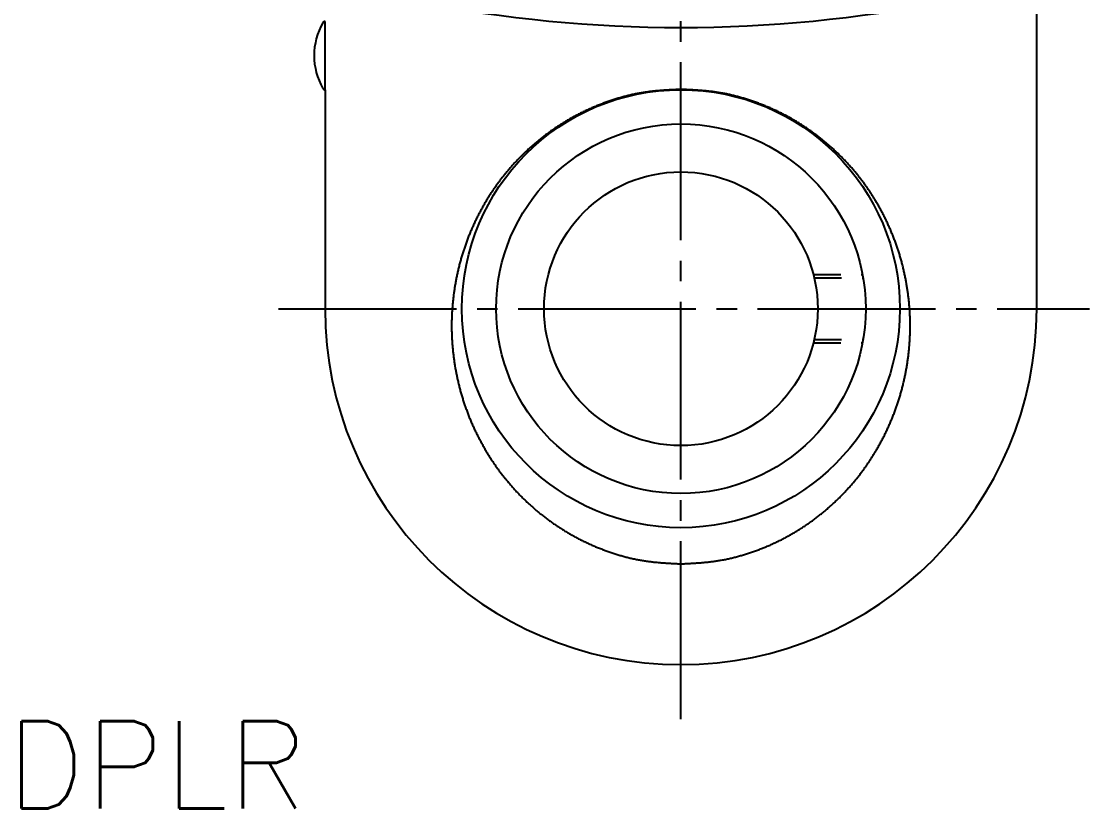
# Model space of a CAD drawing. Extents: x 79 to 365, y 158 to 362.
# Drawn here: x 79.3 to 157.4, y 271.7 to 329.2 of the extents above; entities that cross this region are included whole.
import ezdxf

# ---------------------------------------------------------------- set-up
doc = ezdxf.new("R2010")
doc.units = 0
doc.linetypes.add('CENTER', pattern=[17.5, 13, -1.5, 1.5, -1.5])
doc.linetypes.add('DASHED', pattern=[3.5, 2, -1.5])
doc.layers.get('0').update_dxf_attribs({"linetype": 'CONTINUOUS'})
doc.layers.add('CENTER', color=1, linetype='CENTER')
doc.styles.get("Standard").update_dxf_attribs({"font": 'txt.shx', "bigfont": '@extfont2.shx'})

# ---------------------------------------------------------------- blocks, each defined once
blk = doc.blocks.new('*U2')
at = {"color": 7, "linetype": 'CONTINUOUS'}
blk.add_text('DPLR', height=6.4, dxfattribs=at).set_placement((78.245, 271.717))

msp = doc.modelspace()

# ---------------------------------------------------------------- linework, layer by layer
at = {"color": 7, "linetype": 'CONTINUOUS'}
for p, q in [((153.531, 308.244), (153.531, 352.244)), ((101.531, 324.244), (101.531, 308.244))]:
    msp.add_line(p, q, dxfattribs=at)
at = {"linetype": 'CONTINUOUS'}
msp.add_line((101.545, 324.244), (101.545, 329.244), dxfattribs=at)
at = {"color": 3, "linetype": 'DASHED'}
for p, q in [((137.214, 310.744), (140.798, 310.744)), ((137.275, 310.494), (140.842, 310.494)), ((137.275, 305.994), (140.842, 305.994)), ((137.214, 305.744), (140.798, 305.744))]:
    msp.add_line(p, q, dxfattribs=at)
at = {"color": 7}
for points in [[(127.531, 324.275, 0), (127.455, 324.271, 0), (127.379, 324.267, 0), (127.303, 324.263, 0), (127.226, 324.26, 0), (127.15, 324.256, 0), (127.074, 324.252, 0), (126.998, 324.248, 0), (126.922, 324.244, 0), (126.846, 324.24, 0), (126.77, 324.236, 0), (126.694, 324.231, 0), (126.618, 324.227, 0), (126.542, 324.222, 0), (126.466, 324.217, 0), (126.39, 324.212, 0), (126.314, 324.207, 0), (126.238, 324.201, 0), (126.162, 324.196, 0), (126.086, 324.19, 0), (126.01, 324.184, 0), (125.934, 324.178, 0), (125.858, 324.171, 0), (125.783, 324.164, 0), (125.707, 324.157, 0), (125.631, 324.15, 0), (125.556, 324.142, 0), (125.48, 324.134, 0), (125.404, 324.125, 0), (125.329, 324.117, 0), (125.254, 324.107, 0), (125.178, 324.098, 0), (125.103, 324.088, 0), (125.028, 324.078, 0), (124.952, 324.067, 0), (124.877, 324.056, 0), (124.802, 324.044, 0), (124.727, 324.032, 0), (124.652, 324.02, 0), (124.577, 324.007, 0), (124.502, 323.994, 0), (124.427, 323.98, 0), (124.353, 323.966, 0), (124.278, 323.951, 0), (124.203, 323.936, 0), (124.129, 323.921, 0), (124.054, 323.905, 0), (123.98, 323.888, 0), (123.906, 323.872, 0), (123.831, 323.855, 0), (123.757, 323.837, 0), (123.683, 323.819, 0), (123.609, 323.801, 0), (123.535, 323.782, 0), (123.462, 323.763, 0), (123.388, 323.744, 0), (123.314, 323.724, 0), (123.241, 323.704, 0), (123.167, 323.684, 0), (123.094, 323.663, 0), (123.021, 323.641, 0), (122.948, 323.62, 0), (122.875, 323.598, 0), (122.802, 323.576, 0), (122.729, 323.553, 0), (122.656, 323.53, 0), (122.583, 323.507, 0), (122.511, 323.483, 0), (122.438, 323.459, 0), (122.366, 323.435, 0), (122.294, 323.41, 0), (122.222, 323.385, 0), (122.15, 323.36, 0), (122.078, 323.335, 0), (122.006, 323.309, 0), (121.935, 323.283, 0), (121.863, 323.256, 0), (121.792, 323.229, 0), (121.721, 323.202, 0), (121.65, 323.175, 0), (121.579, 323.147, 0), (121.508, 323.119, 0), (121.437, 323.091, 0), (121.366, 323.062, 0), (121.296, 323.033, 0), (121.226, 323.004, 0), (121.155, 322.974, 0), (121.085, 322.944, 0), (121.015, 322.914, 0), (120.946, 322.884, 0), (120.876, 322.853, 0), (120.806, 322.822, 0), (120.737, 322.79, 0), (120.668, 322.759, 0), (120.599, 322.727, 0), (120.53, 322.694, 0), (120.461, 322.662, 0), (120.393, 322.629, 0), (120.324, 322.595, 0), (120.256, 322.562, 0), (120.188, 322.528, 0), (120.12, 322.493, 0), (120.052, 322.459, 0), (119.984, 322.424, 0), (119.917, 322.389, 0), (119.849, 322.353, 0), (119.782, 322.317, 0), (119.715, 322.281, 0), (119.648, 322.245, 0), (119.582, 322.208, 0), (119.515, 322.171, 0), (119.449, 322.134, 0), (119.383, 322.096, 0), (119.317, 322.058, 0), (119.251, 322.02, 0), (119.185, 321.981, 0), (119.12, 321.942, 0), (119.055, 321.903, 0), (118.989, 321.863, 0), (118.925, 321.824, 0), (118.86, 321.783, 0), (118.795, 321.743, 0), (118.731, 321.702, 0), (118.667, 321.661, 0), (118.603, 321.62, 0), (118.539, 321.578, 0), (118.475, 321.536, 0), (118.412, 321.494, 0), (118.349, 321.452, 0), (118.286, 321.409, 0), (118.223, 321.366, 0), (118.16, 321.322, 0), (118.098, 321.279, 0), (118.036, 321.235, 0), (117.974, 321.191, 0), (117.912, 321.146, 0), (117.85, 321.101, 0), (117.789, 321.056, 0), (117.727, 321.011, 0), (117.666, 320.965, 0), (117.606, 320.919, 0), (117.545, 320.873, 0), (117.485, 320.827, 0), (117.424, 320.78, 0), (117.364, 320.733, 0), (117.305, 320.686, 0), (117.245, 320.638, 0), (117.186, 320.591, 0), (117.127, 320.543, 0), (117.068, 320.494, 0), (117.009, 320.446, 0), (116.951, 320.397, 0), (116.893, 320.348, 0), (116.835, 320.298, 0), (116.777, 320.249, 0), (116.719, 320.199, 0), (116.662, 320.149, 0), (116.605, 320.098, 0), (116.548, 320.048, 0), (116.491, 319.997, 0), (116.435, 319.945, 0), (116.379, 319.894, 0), (116.323, 319.842, 0), (116.267, 319.79, 0), (116.211, 319.738, 0), (116.156, 319.686, 0), (116.101, 319.633, 0), (116.046, 319.58, 0), (115.992, 319.527, 0), (115.938, 319.474, 0), (115.884, 319.42, 0), (115.83, 319.366, 0), (115.776, 319.312, 0), (115.723, 319.258, 0), (115.67, 319.203, 0), (115.617, 319.148, 0), (115.564, 319.093, 0), (115.512, 319.038, 0), (115.46, 318.982, 0), (115.408, 318.926, 0), (115.356, 318.87, 0), (115.305, 318.814, 0), (115.254, 318.758, 0), (115.203, 318.701, 0), (115.152, 318.644, 0), (115.102, 318.587, 0), (115.052, 318.53, 0), (115.002, 318.472, 0), (114.953, 318.414, 0), (114.903, 318.356, 0), (114.854, 318.298, 0), (114.806, 318.239, 0), (114.757, 318.181, 0), (114.709, 318.122, 0), (114.661, 318.063, 0), (114.613, 318.003, 0), (114.566, 317.944, 0), (114.518, 317.884, 0), (114.471, 317.824, 0), (114.425, 317.764, 0), (114.378, 317.703, 0), (114.332, 317.643, 0), (114.286, 317.582, 0), (114.241, 317.521, 0), (114.195, 317.46, 0), (114.15, 317.398, 0), (114.105, 317.337, 0), (114.061, 317.275, 0), (114.017, 317.213, 0), (113.973, 317.151, 0), (113.929, 317.088, 0), (113.886, 317.026, 0), (113.842, 316.963, 0), (113.8, 316.9, 0), (113.757, 316.837, 0), (113.715, 316.774, 0), (113.673, 316.71, 0), (113.631, 316.646, 0), (113.589, 316.582, 0), (113.548, 316.518, 0), (113.507, 316.454, 0), (113.467, 316.39, 0), (113.426, 316.325, 0), (113.386, 316.26, 0), (113.346, 316.195, 0), (113.307, 316.13, 0), (113.268, 316.065, 0), (113.229, 315.999, 0), (113.19, 315.934, 0), (113.152, 315.868, 0), (113.114, 315.802, 0), (113.076, 315.736, 0), (113.039, 315.67, 0), (113.001, 315.603, 0), (112.965, 315.536, 0), (112.928, 315.47, 0), (112.892, 315.403, 0), (112.856, 315.336, 0), (112.82, 315.268, 0), (112.785, 315.201, 0), (112.749, 315.133, 0), (112.715, 315.066, 0), (112.68, 314.998, 0), (112.646, 314.93, 0), (112.612, 314.861, 0), (112.578, 314.793, 0), (112.545, 314.725, 0), (112.512, 314.656, 0), (112.479, 314.587, 0), (112.447, 314.518, 0), (112.414, 314.449, 0), (112.383, 314.38, 0), (112.351, 314.311, 0), (112.32, 314.241, 0), (112.289, 314.172, 0), (112.258, 314.102, 0), (112.228, 314.032, 0), (112.198, 313.962, 0), (112.168, 313.892, 0), (112.139, 313.822, 0), (112.11, 313.751, 0), (112.081, 313.681, 0), (112.052, 313.61, 0), (112.024, 313.54, 0), (111.996, 313.469, 0), (111.969, 313.398, 0), (111.941, 313.327, 0), (111.914, 313.255, 0), (111.888, 313.184, 0), (111.861, 313.113, 0), (111.835, 313.041, 0), (111.809, 312.969, 0), (111.784, 312.898, 0), (111.759, 312.826, 0), (111.734, 312.754, 0), (111.71, 312.682, 0), (111.685, 312.609, 0), (111.662, 312.537, 0), (111.638, 312.465, 0), (111.615, 312.392, 0), (111.592, 312.319, 0), (111.569, 312.247, 0), (111.547, 312.174, 0), (111.525, 312.101, 0), (111.503, 312.028, 0), (111.482, 311.955, 0), (111.461, 311.882, 0), (111.44, 311.808, 0), (111.42, 311.735, 0), (111.399, 311.661, 0), (111.38, 311.588, 0), (111.36, 311.514, 0), (111.341, 311.441, 0), (111.322, 311.367, 0), (111.304, 311.293, 0), (111.285, 311.219, 0), (111.268, 311.145, 0), (111.25, 311.071, 0), (111.233, 310.997, 0), (111.216, 310.922, 0), (111.199, 310.848, 0), (111.183, 310.774, 0), (111.167, 310.699, 0), (111.151, 310.625, 0), (111.136, 310.55, 0), (111.121, 310.475, 0), (111.106, 310.401, 0), (111.092, 310.326, 0), (111.078, 310.251, 0), (111.064, 310.176, 0), (111.051, 310.101, 0), (111.037, 310.026, 0), (111.025, 309.951, 0), (111.012, 309.876, 0), (111, 309.801, 0), (110.988, 309.725, 0), (110.977, 309.65, 0), (110.966, 309.575, 0), (110.955, 309.499, 0), (110.944, 309.424, 0), (110.934, 309.348, 0), (110.924, 309.273, 0), (110.915, 309.197, 0), (110.905, 309.122, 0), (110.896, 309.046, 0), (110.888, 308.97, 0), (110.88, 308.895, 0), (110.872, 308.819, 0), (110.864, 308.743, 0), (110.857, 308.667, 0), (110.85, 308.592, 0), (110.843, 308.516, 0), (110.837, 308.44, 0), (110.831, 308.364, 0), (110.825, 308.288, 0), (110.82, 308.212, 0), (110.815, 308.136, 0), (110.81, 308.06, 0), (110.806, 307.984, 0), (110.801, 307.908, 0), (110.798, 307.832, 0), (110.794, 307.756, 0), (110.791, 307.68, 0), (110.788, 307.603, 0), (110.786, 307.527, 0), (110.784, 307.451, 0), (110.782, 307.375, 0), (110.781, 307.299, 0), (110.779, 307.223, 0), (110.779, 307.147, 0), (110.778, 307.07, 0), (110.778, 306.994, 0), (110.778, 306.918, 0), (110.779, 306.842, 0), (110.779, 306.766, 0), (110.78, 306.69, 0), (110.782, 306.614, 0), (110.784, 306.537, 0), (110.786, 306.461, 0), (110.788, 306.385, 0), (110.791, 306.309, 0), (110.794, 306.233, 0), (110.797, 306.157, 0), (110.801, 306.081, 0), (110.805, 306.005, 0), (110.809, 305.929, 0), (110.814, 305.853, 0), (110.819, 305.777, 0), (110.824, 305.701, 0), (110.83, 305.625, 0), (110.836, 305.549, 0), (110.842, 305.473, 0), (110.849, 305.397, 0), (110.856, 305.321, 0), (110.863, 305.245, 0), (110.871, 305.17, 0), (110.879, 305.094, 0), (110.887, 305.018, 0), (110.895, 304.942, 0), (110.904, 304.867, 0), (110.913, 304.791, 0), (110.923, 304.716, 0), (110.933, 304.64, 0), (110.943, 304.565, 0), (110.953, 304.489, 0), (110.964, 304.414, 0), (110.975, 304.338, 0), (110.987, 304.263, 0), (110.998, 304.188, 0), (111.01, 304.113, 0), (111.023, 304.037, 0), (111.036, 303.962, 0), (111.049, 303.887, 0), (111.062, 303.812, 0), (111.076, 303.737, 0), (111.09, 303.662, 0), (111.104, 303.588, 0), (111.118, 303.513, 0), (111.133, 303.438, 0), (111.149, 303.364, 0), (111.164, 303.289, 0), (111.18, 303.215, 0), (111.196, 303.14, 0), (111.213, 303.066, 0), (111.23, 302.992, 0), (111.247, 302.917, 0), (111.264, 302.843, 0), (111.282, 302.769, 0), (111.3, 302.695, 0), (111.319, 302.621, 0), (111.337, 302.547, 0), (111.356, 302.474, 0), (111.376, 302.4, 0), (111.395, 302.326, 0), (111.415, 302.253, 0), (111.436, 302.18, 0), (111.456, 302.106, 0), (111.477, 302.033, 0), (111.498, 301.96, 0), (111.52, 301.887, 0), (111.542, 301.814, 0), (111.564, 301.741, 0), (111.587, 301.668, 0), (111.609, 301.595, 0), (111.632, 301.523, 0), (111.656, 301.45, 0), (111.68, 301.378, 0), (111.704, 301.306, 0), (111.728, 301.234, 0), (111.753, 301.162, 0), (111.778, 301.09, 0), (111.803, 301.018, 0), (111.828, 300.946, 0), (111.854, 300.874, 0), (111.88, 300.803, 0), (111.907, 300.731, 0), (111.934, 300.66, 0), (111.961, 300.589, 0), (111.988, 300.518, 0), (112.016, 300.447, 0), (112.044, 300.376, 0), (112.072, 300.305, 0), (112.101, 300.235, 0), (112.13, 300.164, 0), (112.159, 300.094, 0), (112.188, 300.024, 0), (112.218, 299.954, 0), (112.248, 299.884, 0), (112.279, 299.814, 0), (112.31, 299.744, 0), (112.341, 299.675, 0), (112.372, 299.605, 0), (112.404, 299.536, 0), (112.435, 299.467, 0), (112.468, 299.398, 0), (112.5, 299.329, 0), (112.533, 299.26, 0), (112.566, 299.192, 0), (112.6, 299.123, 0), (112.633, 299.055, 0), (112.667, 298.987, 0), (112.701, 298.919, 0), (112.736, 298.851, 0), (112.771, 298.783, 0), (112.806, 298.716, 0), (112.842, 298.648, 0), (112.877, 298.581, 0), (112.913, 298.514, 0), (112.95, 298.447, 0), (112.986, 298.38, 0), (113.023, 298.313, 0), (113.06, 298.247, 0), (113.098, 298.181, 0), (113.136, 298.114, 0), (113.174, 298.048, 0), (113.212, 297.983, 0), (113.251, 297.917, 0), (113.289, 297.851, 0), (113.329, 297.786, 0), (113.368, 297.721, 0), (113.408, 297.656, 0), (113.448, 297.591, 0), (113.488, 297.527, 0), (113.529, 297.462, 0), (113.57, 297.398, 0), (113.611, 297.334, 0), (113.652, 297.27, 0), (113.694, 297.206, 0), (113.736, 297.143, 0), (113.778, 297.079, 0), (113.821, 297.016, 0), (113.864, 296.953, 0), (113.907, 296.89, 0), (113.95, 296.828, 0), (113.994, 296.765, 0), (114.038, 296.703, 0), (114.082, 296.641, 0), (114.126, 296.579, 0), (114.171, 296.517, 0), (114.216, 296.456, 0), (114.261, 296.395, 0), (114.307, 296.334, 0), (114.352, 296.273, 0), (114.398, 296.212, 0), (114.445, 296.152, 0), (114.491, 296.091, 0), (114.538, 296.031, 0), (114.585, 295.971, 0), (114.633, 295.912, 0), (114.68, 295.852, 0), (114.728, 295.793, 0), (114.776, 295.734, 0), (114.825, 295.675, 0), (114.874, 295.617, 0), (114.922, 295.558, 0), (114.972, 295.5, 0), (115.021, 295.442, 0), (115.071, 295.385, 0), (115.121, 295.327, 0), (115.171, 295.27, 0), (115.221, 295.213, 0), (115.272, 295.156, 0), (115.323, 295.099, 0), (115.374, 295.043, 0), (115.426, 294.987, 0), (115.477, 294.931, 0), (115.529, 294.875, 0), (115.582, 294.82, 0), (115.634, 294.765, 0), (115.687, 294.71, 0), (115.74, 294.655, 0), (115.793, 294.6, 0), (115.846, 294.546, 0), (115.9, 294.492, 0), (115.954, 294.438, 0), (116.008, 294.385, 0), (116.062, 294.331, 0), (116.117, 294.278, 0), (116.172, 294.225, 0), (116.227, 294.173, 0), (116.282, 294.121, 0), (116.338, 294.068, 0), (116.394, 294.017, 0), (116.45, 293.965, 0), (116.506, 293.914, 0), (116.563, 293.863, 0), (116.619, 293.812, 0), (116.676, 293.761, 0), (116.733, 293.711, 0), (116.791, 293.661, 0), (116.848, 293.611, 0), (116.906, 293.561, 0), (116.964, 293.512, 0), (117.022, 293.463, 0), (117.081, 293.414, 0), (117.14, 293.366, 0), (117.199, 293.317, 0), (117.258, 293.269, 0), (117.317, 293.222, 0), (117.377, 293.174, 0), (117.437, 293.127, 0), (117.497, 293.08, 0), (117.557, 293.033, 0), (117.617, 292.987, 0), (117.678, 292.941, 0), (117.739, 292.895, 0), (117.8, 292.85, 0), (117.861, 292.804, 0), (117.922, 292.759, 0), (117.984, 292.715, 0), (118.046, 292.67, 0), (118.108, 292.626, 0), (118.17, 292.582, 0), (118.233, 292.538, 0), (118.296, 292.495, 0), (118.358, 292.452, 0), (118.421, 292.409, 0), (118.485, 292.367, 0), (118.548, 292.325, 0), (118.612, 292.283, 0), (118.676, 292.241, 0), (118.74, 292.2, 0), (118.804, 292.159, 0), (118.868, 292.118, 0), (118.933, 292.078, 0), (118.998, 292.038, 0), (119.062, 291.998, 0), (119.128, 291.959, 0), (119.193, 291.919, 0), (119.258, 291.881, 0), (119.324, 291.842, 0), (119.39, 291.804, 0), (119.456, 291.766, 0), (119.522, 291.728, 0), (119.588, 291.691, 0), (119.655, 291.654, 0), (119.722, 291.617, 0), (119.788, 291.581, 0), (119.856, 291.544, 0), (119.923, 291.509, 0), (119.99, 291.473, 0), (120.058, 291.438, 0), (120.125, 291.403, 0), (120.193, 291.369, 0), (120.261, 291.335, 0), (120.329, 291.301, 0), (120.398, 291.267, 0), (120.466, 291.234, 0), (120.535, 291.201, 0), (120.604, 291.168, 0), (120.672, 291.136, 0), (120.742, 291.104, 0), (120.811, 291.072, 0), (120.88, 291.041, 0), (120.95, 291.01, 0), (121.019, 290.979, 0), (121.089, 290.949, 0), (121.159, 290.919, 0), (121.229, 290.889, 0), (121.299, 290.859, 0), (121.37, 290.83, 0), (121.44, 290.801, 0), (121.511, 290.773, 0), (121.582, 290.744, 0), (121.652, 290.716, 0), (121.724, 290.689, 0), (121.795, 290.662, 0), (121.866, 290.635, 0), (121.937, 290.608, 0), (122.009, 290.582, 0), (122.08, 290.555, 0), (122.152, 290.53, 0), (122.224, 290.504, 0), (122.296, 290.479, 0), (122.368, 290.454, 0), (122.44, 290.43, 0), (122.513, 290.406, 0), (122.585, 290.382, 0), (122.658, 290.358, 0), (122.73, 290.335, 0), (122.803, 290.312, 0), (122.876, 290.29, 0), (122.949, 290.268, 0), (123.022, 290.246, 0), (123.095, 290.224, 0), (123.169, 290.203, 0), (123.242, 290.183, 0), (123.315, 290.162, 0), (123.389, 290.142, 0), (123.463, 290.123, 0), (123.536, 290.103, 0), (123.61, 290.084, 0), (123.684, 290.066, 0), (123.758, 290.048, 0), (123.832, 290.03, 0), (123.906, 290.013, 0), (123.981, 289.996, 0), (124.055, 289.979, 0), (124.129, 289.963, 0), (124.204, 289.948, 0), (124.279, 289.932, 0), (124.353, 289.917, 0), (124.428, 289.903, 0), (124.503, 289.889, 0), (124.577, 289.875, 0), (124.652, 289.862, 0), (124.727, 289.85, 0), (124.802, 289.837, 0), (124.877, 289.826, 0), (124.953, 289.814, 0), (125.028, 289.803, 0), (125.103, 289.793, 0), (125.178, 289.783, 0), (125.254, 289.773, 0), (125.329, 289.764, 0), (125.405, 289.755, 0), (125.48, 289.746, 0), (125.556, 289.738, 0), (125.631, 289.73, 0), (125.707, 289.723, 0), (125.783, 289.716, 0), (125.858, 289.709, 0), (125.934, 289.702, 0), (126.01, 289.696, 0), (126.086, 289.689, 0), (126.162, 289.684, 0), (126.238, 289.678, 0), (126.314, 289.673, 0), (126.39, 289.667, 0), (126.466, 289.662, 0), (126.542, 289.657, 0), (126.618, 289.653, 0), (126.694, 289.648, 0), (126.77, 289.644, 0), (126.846, 289.64, 0), (126.922, 289.636, 0), (126.998, 289.632, 0), (127.074, 289.628, 0), (127.15, 289.624, 0), (127.226, 289.62, 0), (127.303, 289.616, 0), (127.379, 289.613, 0), (127.455, 289.609, 0), (127.531, 289.605, 0)], [(127.531, 289.605, 0), (127.607, 289.609, 0), (127.683, 289.613, 0), (127.76, 289.616, 0), (127.836, 289.62, 0), (127.912, 289.624, 0), (127.988, 289.628, 0), (128.064, 289.632, 0), (128.14, 289.636, 0), (128.216, 289.64, 0), (128.292, 289.644, 0), (128.369, 289.648, 0), (128.445, 289.653, 0), (128.521, 289.657, 0), (128.597, 289.662, 0), (128.673, 289.667, 0), (128.749, 289.673, 0), (128.825, 289.678, 0), (128.9, 289.684, 0), (128.976, 289.689, 0), (129.052, 289.696, 0), (129.128, 289.702, 0), (129.204, 289.709, 0), (129.279, 289.716, 0), (129.355, 289.723, 0), (129.431, 289.73, 0), (129.506, 289.738, 0), (129.582, 289.746, 0), (129.658, 289.755, 0), (129.733, 289.764, 0), (129.808, 289.773, 0), (129.884, 289.783, 0), (129.959, 289.793, 0), (130.034, 289.803, 0), (130.11, 289.814, 0), (130.185, 289.826, 0), (130.26, 289.837, 0), (130.335, 289.85, 0), (130.41, 289.862, 0), (130.485, 289.875, 0), (130.56, 289.889, 0), (130.634, 289.903, 0), (130.709, 289.917, 0), (130.784, 289.932, 0), (130.858, 289.948, 0), (130.933, 289.963, 0), (131.007, 289.979, 0), (131.081, 289.996, 0), (131.156, 290.013, 0), (131.23, 290.03, 0), (131.304, 290.048, 0), (131.378, 290.066, 0), (131.452, 290.084, 0), (131.526, 290.103, 0), (131.599, 290.123, 0), (131.673, 290.142, 0), (131.747, 290.162, 0), (131.82, 290.183, 0), (131.894, 290.203, 0), (131.967, 290.224, 0), (132.04, 290.246, 0), (132.113, 290.268, 0), (132.186, 290.29, 0), (132.259, 290.312, 0), (132.332, 290.335, 0), (132.404, 290.358, 0), (132.477, 290.382, 0), (132.549, 290.406, 0), (132.622, 290.43, 0), (132.694, 290.454, 0), (132.766, 290.479, 0), (132.838, 290.504, 0), (132.91, 290.53, 0), (132.982, 290.555, 0), (133.053, 290.582, 0), (133.125, 290.608, 0), (133.196, 290.635, 0), (133.268, 290.662, 0), (133.339, 290.689, 0), (133.41, 290.716, 0), (133.481, 290.744, 0), (133.551, 290.773, 0), (133.622, 290.801, 0), (133.692, 290.83, 0), (133.763, 290.859, 0), (133.833, 290.889, 0), (133.903, 290.919, 0), (133.973, 290.949, 0), (134.043, 290.979, 0), (134.113, 291.01, 0), (134.182, 291.041, 0), (134.251, 291.072, 0), (134.321, 291.104, 0), (134.39, 291.136, 0), (134.459, 291.168, 0), (134.527, 291.201, 0), (134.596, 291.234, 0), (134.665, 291.267, 0), (134.733, 291.301, 0), (134.801, 291.335, 0), (134.869, 291.369, 0), (134.937, 291.403, 0), (135.005, 291.438, 0), (135.072, 291.473, 0), (135.139, 291.509, 0), (135.207, 291.544, 0), (135.274, 291.581, 0), (135.341, 291.617, 0), (135.407, 291.654, 0), (135.474, 291.691, 0), (135.54, 291.728, 0), (135.606, 291.766, 0), (135.672, 291.804, 0), (135.738, 291.842, 0), (135.804, 291.881, 0), (135.869, 291.919, 0), (135.935, 291.959, 0), (136, 291.998, 0), (136.065, 292.038, 0), (136.129, 292.078, 0), (136.194, 292.118, 0), (136.258, 292.159, 0), (136.323, 292.2, 0), (136.387, 292.241, 0), (136.45, 292.283, 0), (136.514, 292.325, 0), (136.578, 292.367, 0), (136.641, 292.409, 0), (136.704, 292.452, 0), (136.767, 292.495, 0), (136.829, 292.538, 0), (136.892, 292.582, 0), (136.954, 292.626, 0), (137.016, 292.67, 0), (137.078, 292.715, 0), (137.14, 292.759, 0), (137.201, 292.804, 0), (137.262, 292.85, 0), (137.324, 292.895, 0), (137.384, 292.941, 0), (137.445, 292.987, 0), (137.505, 293.033, 0), (137.566, 293.08, 0), (137.626, 293.127, 0), (137.685, 293.174, 0), (137.745, 293.222, 0), (137.804, 293.269, 0), (137.864, 293.317, 0), (137.922, 293.366, 0), (137.981, 293.414, 0), (138.04, 293.463, 0), (138.098, 293.512, 0), (138.156, 293.561, 0), (138.214, 293.611, 0), (138.271, 293.661, 0), (138.329, 293.711, 0), (138.386, 293.761, 0), (138.443, 293.812, 0), (138.5, 293.863, 0), (138.556, 293.914, 0), (138.612, 293.965, 0), (138.668, 294.017, 0), (138.724, 294.068, 0), (138.78, 294.121, 0), (138.835, 294.173, 0), (138.89, 294.225, 0), (138.945, 294.278, 0), (139, 294.331, 0), (139.054, 294.385, 0), (139.108, 294.438, 0), (139.162, 294.492, 0), (139.216, 294.546, 0), (139.269, 294.6, 0), (139.322, 294.655, 0), (139.375, 294.71, 0), (139.428, 294.765, 0), (139.481, 294.82, 0), (139.533, 294.875, 0), (139.585, 294.931, 0), (139.636, 294.987, 0), (139.688, 295.043, 0), (139.739, 295.099, 0), (139.79, 295.156, 0), (139.841, 295.213, 0), (139.891, 295.27, 0), (139.941, 295.327, 0), (139.991, 295.385, 0), (140.041, 295.442, 0), (140.091, 295.5, 0), (140.14, 295.558, 0), (140.189, 295.617, 0), (140.237, 295.675, 0), (140.286, 295.734, 0), (140.334, 295.793, 0), (140.382, 295.852, 0), (140.429, 295.912, 0), (140.477, 295.971, 0), (140.524, 296.031, 0), (140.571, 296.091, 0), (140.617, 296.152, 0), (140.664, 296.212, 0), (140.71, 296.273, 0), (140.756, 296.334, 0), (140.801, 296.395, 0), (140.846, 296.456, 0), (140.891, 296.517, 0), (140.936, 296.579, 0), (140.981, 296.641, 0), (141.025, 296.703, 0), (141.069, 296.765, 0), (141.112, 296.828, 0), (141.156, 296.89, 0), (141.199, 296.953, 0), (141.241, 297.016, 0), (141.284, 297.079, 0), (141.326, 297.143, 0), (141.368, 297.206, 0), (141.41, 297.27, 0), (141.451, 297.334, 0), (141.493, 297.398, 0), (141.533, 297.462, 0), (141.574, 297.527, 0), (141.614, 297.591, 0), (141.654, 297.656, 0), (141.694, 297.721, 0), (141.734, 297.786, 0), (141.773, 297.851, 0), (141.812, 297.917, 0), (141.85, 297.983, 0), (141.889, 298.048, 0), (141.927, 298.114, 0), (141.964, 298.181, 0), (142.002, 298.247, 0), (142.039, 298.313, 0), (142.076, 298.38, 0), (142.113, 298.447, 0), (142.149, 298.514, 0), (142.185, 298.581, 0), (142.221, 298.648, 0), (142.256, 298.716, 0), (142.291, 298.783, 0), (142.326, 298.851, 0), (142.361, 298.919, 0), (142.395, 298.987, 0), (142.429, 299.055, 0), (142.463, 299.123, 0), (142.496, 299.192, 0), (142.529, 299.26, 0), (142.562, 299.329, 0), (142.595, 299.398, 0), (142.627, 299.467, 0), (142.659, 299.536, 0), (142.69, 299.605, 0), (142.722, 299.675, 0), (142.753, 299.744, 0), (142.783, 299.814, 0), (142.814, 299.884, 0), (142.844, 299.954, 0), (142.874, 300.024, 0), (142.903, 300.094, 0), (142.932, 300.164, 0), (142.961, 300.235, 0), (142.99, 300.305, 0), (143.018, 300.376, 0), (143.046, 300.447, 0), (143.074, 300.518, 0), (143.101, 300.589, 0), (143.128, 300.66, 0), (143.155, 300.731, 0), (143.182, 300.803, 0), (143.208, 300.874, 0), (143.234, 300.946, 0), (143.259, 301.018, 0), (143.285, 301.09, 0), (143.31, 301.162, 0), (143.334, 301.234, 0), (143.359, 301.306, 0), (143.383, 301.378, 0), (143.406, 301.45, 0), (143.43, 301.523, 0), (143.453, 301.595, 0), (143.476, 301.668, 0), (143.498, 301.741, 0), (143.52, 301.814, 0), (143.542, 301.887, 0), (143.564, 301.96, 0), (143.585, 302.033, 0), (143.606, 302.106, 0), (143.626, 302.18, 0), (143.647, 302.253, 0), (143.667, 302.326, 0), (143.686, 302.4, 0), (143.706, 302.474, 0), (143.725, 302.547, 0), (143.744, 302.621, 0), (143.762, 302.695, 0), (143.78, 302.769, 0), (143.798, 302.843, 0), (143.815, 302.917, 0), (143.833, 302.992, 0), (143.849, 303.066, 0), (143.866, 303.14, 0), (143.882, 303.215, 0), (143.898, 303.289, 0), (143.914, 303.364, 0), (143.929, 303.438, 0), (143.944, 303.513, 0), (143.958, 303.588, 0), (143.973, 303.662, 0), (143.987, 303.737, 0), (144, 303.812, 0), (144.014, 303.887, 0), (144.027, 303.962, 0), (144.039, 304.037, 0), (144.052, 304.113, 0), (144.064, 304.188, 0), (144.076, 304.263, 0), (144.087, 304.338, 0), (144.098, 304.414, 0), (144.109, 304.489, 0), (144.119, 304.565, 0), (144.129, 304.64, 0), (144.139, 304.716, 0), (144.149, 304.791, 0), (144.158, 304.867, 0), (144.167, 304.942, 0), (144.175, 305.018, 0), (144.184, 305.094, 0), (144.192, 305.17, 0), (144.199, 305.245, 0), (144.206, 305.321, 0), (144.213, 305.397, 0), (144.22, 305.473, 0), (144.226, 305.549, 0), (144.232, 305.625, 0), (144.238, 305.701, 0), (144.243, 305.777, 0), (144.248, 305.853, 0), (144.253, 305.929, 0), (144.257, 306.005, 0), (144.261, 306.081, 0), (144.265, 306.157, 0), (144.268, 306.233, 0), (144.271, 306.309, 0), (144.274, 306.385, 0), (144.276, 306.461, 0), (144.279, 306.537, 0), (144.28, 306.614, 0), (144.282, 306.69, 0), (144.283, 306.766, 0), (144.284, 306.842, 0), (144.284, 306.918, 0), (144.284, 306.994, 0), (144.284, 307.07, 0), (144.284, 307.147, 0), (144.283, 307.223, 0), (144.282, 307.299, 0), (144.28, 307.375, 0), (144.278, 307.451, 0), (144.276, 307.527, 0), (144.274, 307.603, 0), (144.271, 307.68, 0), (144.268, 307.756, 0), (144.264, 307.832, 0), (144.261, 307.908, 0), (144.257, 307.984, 0), (144.252, 308.06, 0), (144.248, 308.136, 0), (144.243, 308.212, 0), (144.237, 308.288, 0), (144.231, 308.364, 0), (144.225, 308.44, 0), (144.219, 308.516, 0), (144.212, 308.592, 0), (144.205, 308.667, 0), (144.198, 308.743, 0), (144.191, 308.819, 0), (144.183, 308.895, 0), (144.174, 308.97, 0), (144.166, 309.046, 0), (144.157, 309.122, 0), (144.148, 309.197, 0), (144.138, 309.273, 0), (144.128, 309.348, 0), (144.118, 309.424, 0), (144.107, 309.499, 0), (144.097, 309.575, 0), (144.085, 309.65, 0), (144.074, 309.725, 0), (144.062, 309.801, 0), (144.05, 309.876, 0), (144.037, 309.951, 0), (144.025, 310.026, 0), (144.012, 310.101, 0), (143.998, 310.176, 0), (143.984, 310.251, 0), (143.97, 310.326, 0), (143.956, 310.401, 0), (143.941, 310.475, 0), (143.926, 310.55, 0), (143.911, 310.625, 0), (143.895, 310.699, 0), (143.879, 310.774, 0), (143.863, 310.848, 0), (143.846, 310.922, 0), (143.829, 310.997, 0), (143.812, 311.071, 0), (143.795, 311.145, 0), (143.777, 311.219, 0), (143.759, 311.293, 0), (143.74, 311.367, 0), (143.721, 311.441, 0), (143.702, 311.514, 0), (143.683, 311.588, 0), (143.663, 311.661, 0), (143.643, 311.735, 0), (143.622, 311.808, 0), (143.601, 311.882, 0), (143.58, 311.955, 0), (143.559, 312.028, 0), (143.537, 312.101, 0), (143.515, 312.174, 0), (143.493, 312.247, 0), (143.47, 312.319, 0), (143.447, 312.392, 0), (143.424, 312.465, 0), (143.401, 312.537, 0), (143.377, 312.609, 0), (143.353, 312.682, 0), (143.328, 312.754, 0), (143.303, 312.826, 0), (143.278, 312.898, 0), (143.253, 312.969, 0), (143.227, 313.041, 0), (143.201, 313.113, 0), (143.175, 313.184, 0), (143.148, 313.255, 0), (143.121, 313.327, 0), (143.094, 313.398, 0), (143.066, 313.469, 0), (143.038, 313.54, 0), (143.01, 313.61, 0), (142.981, 313.681, 0), (142.953, 313.751, 0), (142.924, 313.822, 0), (142.894, 313.892, 0), (142.864, 313.962, 0), (142.834, 314.032, 0), (142.804, 314.102, 0), (142.773, 314.172, 0), (142.742, 314.241, 0), (142.711, 314.311, 0), (142.68, 314.38, 0), (142.648, 314.449, 0), (142.616, 314.518, 0), (142.583, 314.587, 0), (142.55, 314.656, 0), (142.517, 314.725, 0), (142.484, 314.793, 0), (142.45, 314.861, 0), (142.416, 314.93, 0), (142.382, 314.998, 0), (142.348, 315.066, 0), (142.313, 315.133, 0), (142.278, 315.201, 0), (142.242, 315.268, 0), (142.207, 315.336, 0), (142.171, 315.403, 0), (142.134, 315.47, 0), (142.098, 315.536, 0), (142.061, 315.603, 0), (142.024, 315.67, 0), (141.986, 315.736, 0), (141.948, 315.802, 0), (141.91, 315.868, 0), (141.872, 315.934, 0), (141.833, 315.999, 0), (141.794, 316.065, 0), (141.755, 316.13, 0), (141.716, 316.195, 0), (141.676, 316.26, 0), (141.636, 316.325, 0), (141.596, 316.39, 0), (141.555, 316.454, 0), (141.514, 316.518, 0), (141.473, 316.582, 0), (141.431, 316.646, 0), (141.39, 316.71, 0), (141.348, 316.774, 0), (141.305, 316.837, 0), (141.263, 316.9, 0), (141.22, 316.963, 0), (141.177, 317.026, 0), (141.133, 317.088, 0), (141.09, 317.151, 0), (141.046, 317.213, 0), (141.001, 317.275, 0), (140.957, 317.337, 0), (140.912, 317.398, 0), (140.867, 317.46, 0), (140.822, 317.521, 0), (140.776, 317.582, 0), (140.73, 317.643, 0), (140.684, 317.703, 0), (140.638, 317.764, 0), (140.591, 317.824, 0), (140.544, 317.884, 0), (140.497, 317.944, 0), (140.449, 318.003, 0), (140.401, 318.063, 0), (140.353, 318.122, 0), (140.305, 318.181, 0), (140.257, 318.239, 0), (140.208, 318.298, 0), (140.159, 318.356, 0), (140.11, 318.414, 0), (140.06, 318.472, 0), (140.01, 318.53, 0), (139.96, 318.587, 0), (139.91, 318.644, 0), (139.859, 318.701, 0), (139.808, 318.758, 0), (139.757, 318.814, 0), (139.706, 318.87, 0), (139.654, 318.926, 0), (139.602, 318.982, 0), (139.55, 319.038, 0), (139.498, 319.093, 0), (139.445, 319.148, 0), (139.392, 319.203, 0), (139.339, 319.258, 0), (139.286, 319.312, 0), (139.232, 319.366, 0), (139.179, 319.42, 0), (139.125, 319.474, 0), (139.07, 319.527, 0), (139.016, 319.58, 0), (138.961, 319.633, 0), (138.906, 319.686, 0), (138.851, 319.738, 0), (138.795, 319.79, 0), (138.74, 319.842, 0), (138.684, 319.894, 0), (138.627, 319.945, 0), (138.571, 319.997, 0), (138.514, 320.048, 0), (138.457, 320.098, 0), (138.4, 320.149, 0), (138.343, 320.199, 0), (138.285, 320.249, 0), (138.228, 320.298, 0), (138.17, 320.348, 0), (138.111, 320.397, 0), (138.053, 320.446, 0), (137.994, 320.494, 0), (137.935, 320.543, 0), (137.876, 320.591, 0), (137.817, 320.638, 0), (137.757, 320.686, 0), (137.698, 320.733, 0), (137.638, 320.78, 0), (137.578, 320.827, 0), (137.517, 320.873, 0), (137.457, 320.919, 0), (137.396, 320.965, 0), (137.335, 321.011, 0), (137.274, 321.056, 0), (137.212, 321.101, 0), (137.15, 321.146, 0), (137.089, 321.191, 0), (137.027, 321.235, 0), (136.964, 321.279, 0), (136.902, 321.322, 0), (136.839, 321.366, 0), (136.776, 321.409, 0), (136.713, 321.452, 0), (136.65, 321.494, 0), (136.587, 321.536, 0), (136.523, 321.578, 0), (136.459, 321.62, 0), (136.395, 321.661, 0), (136.331, 321.702, 0), (136.267, 321.743, 0), (136.202, 321.783, 0), (136.138, 321.824, 0), (136.073, 321.863, 0), (136.008, 321.903, 0), (135.942, 321.942, 0), (135.877, 321.981, 0), (135.811, 322.02, 0), (135.745, 322.058, 0), (135.679, 322.096, 0), (135.613, 322.134, 0), (135.547, 322.171, 0), (135.48, 322.208, 0), (135.414, 322.245, 0), (135.347, 322.281, 0), (135.28, 322.317, 0), (135.213, 322.353, 0), (135.145, 322.389, 0), (135.078, 322.424, 0), (135.01, 322.459, 0), (134.942, 322.493, 0), (134.874, 322.528, 0), (134.806, 322.562, 0), (134.738, 322.595, 0), (134.67, 322.629, 0), (134.601, 322.662, 0), (134.532, 322.694, 0), (134.463, 322.727, 0), (134.394, 322.759, 0), (134.325, 322.79, 0), (134.256, 322.822, 0), (134.186, 322.853, 0), (134.117, 322.884, 0), (134.047, 322.914, 0), (133.977, 322.944, 0), (133.907, 322.974, 0), (133.837, 323.004, 0), (133.766, 323.033, 0), (133.696, 323.062, 0), (133.625, 323.091, 0), (133.555, 323.119, 0), (133.484, 323.147, 0), (133.413, 323.175, 0), (133.342, 323.202, 0), (133.27, 323.229, 0), (133.199, 323.256, 0), (133.127, 323.283, 0), (133.056, 323.309, 0), (132.984, 323.335, 0), (132.912, 323.36, 0), (132.84, 323.385, 0), (132.768, 323.41, 0), (132.696, 323.435, 0), (132.624, 323.459, 0), (132.551, 323.483, 0), (132.479, 323.507, 0), (132.406, 323.53, 0), (132.333, 323.553, 0), (132.261, 323.576, 0), (132.188, 323.598, 0), (132.115, 323.62, 0), (132.041, 323.641, 0), (131.968, 323.663, 0), (131.895, 323.684, 0), (131.821, 323.704, 0), (131.748, 323.724, 0), (131.674, 323.744, 0), (131.601, 323.763, 0), (131.527, 323.782, 0), (131.453, 323.801, 0), (131.379, 323.819, 0), (131.305, 323.837, 0), (131.231, 323.855, 0), (131.157, 323.872, 0), (131.082, 323.888, 0), (131.008, 323.905, 0), (130.933, 323.921, 0), (130.859, 323.936, 0), (130.784, 323.951, 0), (130.71, 323.966, 0), (130.635, 323.98, 0), (130.56, 323.994, 0), (130.485, 324.007, 0), (130.41, 324.02, 0), (130.335, 324.032, 0), (130.26, 324.044, 0), (130.185, 324.056, 0), (130.11, 324.067, 0), (130.035, 324.078, 0), (129.959, 324.088, 0), (129.884, 324.098, 0), (129.809, 324.107, 0), (129.733, 324.117, 0), (129.658, 324.125, 0), (129.582, 324.134, 0), (129.507, 324.142, 0), (129.431, 324.15, 0), (129.355, 324.157, 0), (129.28, 324.164, 0), (129.204, 324.171, 0), (129.128, 324.178, 0), (129.052, 324.184, 0), (128.976, 324.19, 0), (128.901, 324.196, 0), (128.825, 324.201, 0), (128.749, 324.207, 0), (128.673, 324.212, 0), (128.597, 324.217, 0), (128.521, 324.222, 0), (128.445, 324.227, 0), (128.369, 324.231, 0), (128.293, 324.236, 0), (128.216, 324.24, 0), (128.14, 324.244, 0), (128.064, 324.248, 0), (127.988, 324.252, 0), (127.912, 324.256, 0), (127.836, 324.26, 0), (127.76, 324.263, 0), (127.683, 324.267, 0), (127.607, 324.271, 0), (127.531, 324.275, 0)]]:
    msp.add_polyline3d(points, dxfattribs=at)
at = {"color": 7, "linetype": 'CONTINUOUS'}
for radius in [16, 13.5, 10]:
    msp.add_circle((127.531, 308.244), radius, dxfattribs=at)
for centre, radius, start, end in [((127.531, 428.7), 99.9, 258.88912, 281.11088), ((105.545, 326.744), 4.814, 150.1024, 209.8976), ((101.545, 329.044), 0.2, 90.00009, 150.10339), ((101.545, 324.444), 0.2, 209.89661, 269.99991), ((127.531, 308.244), 26, 180, 0)]:
    msp.add_arc(centre, radius, start, end, dxfattribs=at)
at = {"layer": 'CENTER', "color": 1, "linetype": 'CENTER'}
for p, q in [((127.531, 278.256), (127.531, 361.336)), ((98.133, 308.244), (157.395, 308.244))]:
    msp.add_line(p, q, dxfattribs=at)

# ---------------------------------------------------------------- block references
at = {"color": 7, "linetype": 'CONTINUOUS'}
msp.add_blockref('*U2', (0, 0), dxfattribs=at)

doc.saveas('drawing.dxf')
